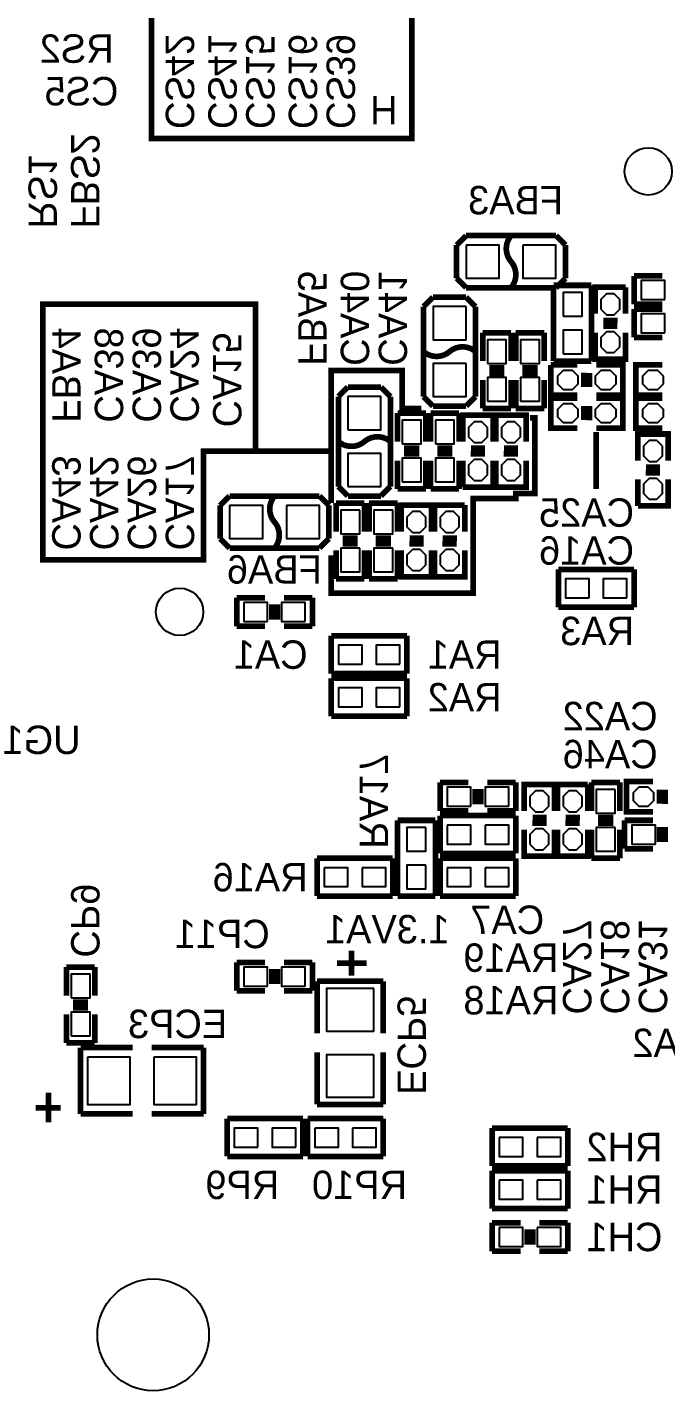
# Model space of a CAD drawing. Extents: x 0 to 69, y -3.5 to 82.6.
# Drawn here: x 25.62 to 42.76, y 26.1 to 62.68 of the extents above; entities that cross this region are included whole.
import ezdxf

# ---------------------------------------------------------------- set-up
doc = ezdxf.new("R2010")
doc.units = 0
for name, color, linetype in [('BOARD_GEOMETRY_SILKSCREEN_', 1, 'CONTINUOUS'), ('PACKAGE_GEOMETRY_SILKSCREE', 4, 'CONTINUOUS'), ('PIN_B', 5, 'CONTINUOUS'), ('REF_DES_SILKSCREEN_B', 6, 'CONTINUOUS')]:
    doc.layers.add(name, color=color, linetype=linetype)

msp = doc.modelspace()

# ---------------------------------------------------------------- linework, layer by layer
at = {"layer": 'BOARD_GEOMETRY_SILKSCREEN_', "const_width": 0.1524}
for points in [[(35.687, 63.119), (28.956, 63.119), (28.956, 59.69), (35.941, 59.69), (35.941, 63.119), (35.687, 63.119)], [(31.623, 55.245), (26.035, 55.245), (26.035, 48.387), (30.353, 48.387), (30.353, 51.308), (31.75, 51.308), (31.75, 55.245), (31.623, 55.245)], [(33.782, 51.308), (33.782, 53.467), (35.687, 53.467), (35.687, 52.451), (36.195, 52.451)], [(33.782, 48.514), (33.782, 47.498), (37.592, 47.498), (37.592, 50.038), (38.735, 50.038), (38.735, 50.165), (39.243, 50.165), (39.243, 52.197), (39.116, 52.197)], [(40.894, 51.816), (40.894, 50.292)], [(31.75, 51.308), (33.782, 51.308), (33.782, 49.911)]]:
    msp.add_lwpolyline(points, dxfattribs=at)
at = {"layer": 'PACKAGE_GEOMETRY_SILKSCREE', "const_width": 0.1524}
for points in [[(37.1475, 56.8325), (37.4015, 57.0865)], [(37.4015, 57.0865), (39.8145, 57.0865)], [(39.8145, 57.0865), (40.0685, 56.8325)], [(37.1475, 55.9435), (37.1475, 56.8325)], [(40.0685, 56.8325), (40.0685, 55.9435)], [(37.4015, 55.6895), (37.1475, 55.9435)], [(40.0685, 55.9435), (39.8145, 55.6895)], [(41.91, 56.007), (41.91, 55.245)], [(42.672, 56.007), (41.91, 56.007)], [(39.8145, 55.6895), (37.4015, 55.6895)], [(39.751, 55.753), (40.767, 55.753)], [(39.751, 53.721), (39.751, 55.753)], [(40.767, 55.753), (40.767, 53.721)], [(40.8686, 54.991), (40.8686, 55.7022), (41.6814, 55.7022)], [(41.6814, 55.7022), (41.6814, 54.991)], [(36.2585, 55.1815), (36.5125, 55.4355)], [(36.2585, 52.7685), (36.2585, 55.1815)], [(36.5125, 55.4355), (37.4015, 55.4355)], [(37.4015, 55.4355), (37.6555, 55.1815)], [(37.6555, 55.1815), (37.6555, 52.7685)], [(41.91, 55.245), (42.672, 55.245)], [(41.08958, 54.8132), (41.47058, 54.8132)], [(41.91, 55.118), (41.91, 54.356)], [(42.672, 55.118), (41.91, 55.118)], [(37.846, 54.483), (37.846, 53.721)], [(38.608, 54.483), (37.846, 54.483)], [(38.608, 53.721), (38.608, 54.483)], [(38.735, 54.483), (38.735, 53.721)], [(39.497, 54.483), (38.735, 54.483)], [(39.497, 53.721), (39.497, 54.483)], [(41.6814, 54.483), (41.6814, 53.7718), (40.8686, 53.7718), (40.8686, 54.483)], [(41.0845, 54.6608), (41.4655, 54.6608)], [(41.91, 54.356), (42.672, 54.356)], [(40.767, 53.721), (39.751, 53.721)], [(38.4302, 53.5432), (38.0238, 53.5432)], [(38.4302, 53.3908), (38.0238, 53.3908)], [(39.3192, 53.5432), (38.9128, 53.5432)], [(39.3192, 53.3908), (38.9128, 53.3908)], [(40.386, 52.8066), (39.6748, 52.8066), (39.6748, 53.6194)], [(39.6748, 53.6194), (40.386, 53.6194)], [(40.5638, 53.02758), (40.5638, 53.40858)], [(40.7162, 53.0225), (40.7162, 53.4035)], [(40.894, 53.6194), (41.6052, 53.6194), (41.6052, 52.8066), (40.894, 52.8066)], [(42.672, 52.8066), (41.9608, 52.8066), (41.9608, 53.6194), (42.672, 53.6194)], [(33.9725, 52.7685), (34.2265, 53.0225)], [(34.2265, 53.0225), (35.1155, 53.0225)], [(35.1155, 53.0225), (35.3695, 52.7685)], [(37.846, 53.213), (37.846, 52.451)], [(38.608, 52.451), (38.608, 53.213)], [(38.735, 53.213), (38.735, 52.451)], [(39.497, 52.451), (39.497, 53.213)], [(33.9725, 50.3555), (33.9725, 52.7685)], [(35.3695, 52.7685), (35.3695, 50.3555)], [(36.5125, 52.5145), (36.2585, 52.7685)], [(37.6555, 52.7685), (37.4015, 52.5145)], [(40.386, 51.9176), (39.6748, 51.9176), (39.6748, 52.7304)], [(39.6748, 52.7304), (40.386, 52.7304)], [(40.894, 52.7304), (41.6052, 52.7304), (41.6052, 51.9176), (40.894, 51.9176)], [(42.672, 51.9176), (41.9608, 51.9176), (41.9608, 52.7304), (42.672, 52.7304)], [(35.56, 52.324), (35.56, 51.562)], [(36.322, 52.324), (35.56, 52.324)], [(36.322, 51.562), (36.322, 52.324)], [(36.449, 52.324), (36.449, 51.562)], [(37.211, 52.324), (36.449, 52.324)], [(37.4015, 52.5145), (36.5125, 52.5145)], [(37.211, 51.562), (37.211, 52.324)], [(37.3126, 51.562), (37.3126, 52.2732), (38.1254, 52.2732), (38.1254, 51.562)], [(37.846, 52.451), (38.608, 52.451)], [(38.2016, 51.562), (38.2016, 52.2732), (39.0144, 52.2732), (39.0144, 51.562)], [(38.735, 52.451), (39.497, 52.451)], [(40.5638, 52.13858), (40.5638, 52.51958)], [(40.7162, 52.1335), (40.7162, 52.5145)], [(42.0116, 51.054), (42.0116, 51.7652), (42.8244, 51.7652), (42.8244, 51.054)], [(36.1442, 51.3842), (35.7378, 51.3842)], [(36.1442, 51.2318), (35.7378, 51.2318)], [(37.0332, 51.3842), (36.6268, 51.3842)], [(37.0332, 51.2318), (36.6268, 51.2318)], [(37.90442, 51.2318), (37.52342, 51.2318)], [(37.9095, 51.3842), (37.5285, 51.3842)], [(38.79342, 51.2318), (38.41242, 51.2318)], [(38.7985, 51.3842), (38.4175, 51.3842)], [(35.56, 51.054), (35.56, 50.292)], [(36.322, 50.292), (36.322, 51.054)], [(36.449, 51.054), (36.449, 50.292)], [(37.211, 50.292), (37.211, 51.054)], [(38.1254, 51.054), (38.1254, 50.3428), (37.3126, 50.3428)], [(37.3126, 50.3428), (37.3126, 51.054)], [(39.0144, 51.054), (39.0144, 50.3428), (38.2016, 50.3428)], [(38.2016, 50.3428), (38.2016, 51.054)], [(42.6085, 50.8762), (42.2275, 50.8762)], [(42.8244, 50.546), (42.8244, 49.8348), (42.0116, 49.8348)], [(42.0116, 49.8348), (42.0116, 50.546)], [(42.60342, 50.7238), (42.22242, 50.7238)], [(30.7975, 49.8475), (31.0515, 50.1015)], [(31.0515, 50.1015), (33.4645, 50.1015)], [(33.4645, 50.1015), (33.7185, 49.8475)], [(34.2265, 50.1015), (33.9725, 50.3555)], [(35.1155, 50.1015), (34.2265, 50.1015)], [(35.3695, 50.3555), (35.1155, 50.1015)], [(35.56, 50.292), (36.322, 50.292)], [(36.449, 50.292), (37.211, 50.292)], [(30.7975, 48.9585), (30.7975, 49.8475)], [(33.7185, 49.8475), (33.7185, 48.9585)], [(33.909, 49.911), (33.909, 49.149)], [(34.671, 49.911), (33.909, 49.911)], [(34.671, 49.149), (34.671, 49.911)], [(34.798, 49.911), (34.798, 49.149)], [(35.56, 49.911), (34.798, 49.911)], [(35.56, 49.149), (35.56, 49.911)], [(35.6616, 49.149), (35.6616, 49.8602), (36.4744, 49.8602)], [(36.4744, 49.8602), (36.4744, 49.149)], [(36.5506, 49.149), (36.5506, 49.8602), (37.3634, 49.8602)], [(37.3634, 49.8602), (37.3634, 49.149)], [(31.0515, 48.7045), (30.7975, 48.9585)], [(33.7185, 48.9585), (33.4645, 48.7045)], [(34.0868, 48.9712), (34.4932, 48.9712)], [(34.9758, 48.9712), (35.3822, 48.9712)], [(35.88258, 48.9712), (36.26358, 48.9712)], [(36.77158, 48.9712), (37.15258, 48.9712)], [(33.4645, 48.7045), (31.0515, 48.7045)], [(33.909, 48.641), (33.909, 47.879)], [(34.0868, 48.8188), (34.4932, 48.8188)], [(34.671, 47.879), (34.671, 48.641)], [(34.798, 48.641), (34.798, 47.879)], [(34.9758, 48.8188), (35.3822, 48.8188)], [(35.56, 47.879), (35.56, 48.641)], [(36.4744, 48.641), (36.4744, 47.9298), (35.6616, 47.9298), (35.6616, 48.641)], [(35.8775, 48.8188), (36.2585, 48.8188)], [(37.3634, 48.641), (37.3634, 47.9298), (36.5506, 47.9298), (36.5506, 48.641)], [(36.7665, 48.8188), (37.1475, 48.8188)], [(33.909, 47.879), (34.671, 47.879)], [(34.798, 47.879), (35.56, 47.879)], [(39.878, 48.133), (41.91, 48.133)], [(39.878, 47.117), (39.878, 48.133)], [(41.91, 48.133), (41.91, 47.117)], [(31.242, 47.371), (31.242, 46.609)], [(32.004, 47.371), (31.242, 47.371)], [(32.1818, 47.1932), (32.1818, 46.7868)], [(32.3342, 47.1932), (32.3342, 46.7868)], [(33.274, 47.371), (32.512, 47.371)], [(33.274, 46.609), (33.274, 47.371)], [(41.91, 47.117), (39.878, 47.117)], [(31.242, 46.609), (32.004, 46.609)], [(32.512, 46.609), (33.274, 46.609)], [(33.782, 46.355), (35.814, 46.355)], [(33.782, 45.339), (33.782, 46.355)], [(35.814, 46.355), (35.814, 45.339)], [(35.814, 45.339), (33.782, 45.339)], [(33.782, 45.212), (35.814, 45.212)], [(33.782, 44.196), (33.782, 45.212)], [(35.814, 45.212), (35.814, 44.196)], [(35.814, 44.196), (33.782, 44.196)], [(36.703, 42.418), (36.703, 41.656)], [(37.465, 42.418), (36.703, 42.418)], [(38.735, 42.418), (37.973, 42.418)], [(38.735, 41.656), (38.735, 42.418)], [(38.9636, 41.656), (38.9636, 42.3672), (39.7764, 42.3672)], [(39.7764, 42.3672), (39.7764, 41.656)], [(39.8526, 41.656), (39.8526, 42.3672), (40.6654, 42.3672)], [(40.6654, 42.3672), (40.6654, 41.656)], [(40.767, 42.418), (40.767, 41.656)], [(41.529, 42.418), (40.767, 42.418)], [(41.529, 41.656), (41.529, 42.418)], [(42.418, 41.6306), (41.7068, 41.6306), (41.7068, 42.4434), (42.418, 42.4434)], [(37.6428, 42.2402), (37.6428, 41.8338)], [(37.7952, 42.2402), (37.7952, 41.8338)], [(42.5958, 42.2275), (42.5958, 41.8465)], [(42.7482, 42.22242), (42.7482, 41.84142)], [(36.703, 41.656), (37.465, 41.656)], [(37.973, 41.656), (38.735, 41.656)], [(35.56, 39.37), (35.56, 41.402)], [(35.56, 41.402), (36.576, 41.402)], [(36.576, 41.402), (36.576, 39.37)], [(36.703, 41.529), (38.735, 41.529)], [(36.703, 40.513), (36.703, 41.529)], [(38.735, 41.529), (38.735, 40.513)], [(39.1795, 41.3258), (39.5605, 41.3258)], [(39.18458, 41.4782), (39.56558, 41.4782)], [(40.0685, 41.3258), (40.4495, 41.3258)], [(40.07358, 41.4782), (40.45458, 41.4782)], [(40.9448, 41.4782), (41.3512, 41.4782)], [(40.9448, 41.3258), (41.3512, 41.3258)], [(41.656, 41.402), (41.656, 40.64)], [(42.418, 41.402), (41.656, 41.402)], [(39.7764, 41.148), (39.7764, 40.4368), (38.9636, 40.4368), (38.9636, 41.148)], [(40.6654, 41.148), (40.6654, 40.4368), (39.8526, 40.4368), (39.8526, 41.148)], [(40.767, 41.148), (40.767, 40.386)], [(41.529, 40.386), (41.529, 41.148)], [(42.5958, 41.2242), (42.5958, 40.8178)], [(42.7482, 41.2242), (42.7482, 40.8178)], [(41.656, 40.64), (42.418, 40.64)], [(33.401, 40.386), (35.433, 40.386)], [(33.401, 39.37), (33.401, 40.386)], [(35.433, 40.386), (35.433, 39.37)], [(38.735, 40.513), (36.703, 40.513)], [(36.703, 40.386), (38.735, 40.386)], [(36.703, 39.37), (36.703, 40.386)], [(38.735, 40.386), (38.735, 39.37)], [(40.767, 40.386), (41.529, 40.386)], [(35.433, 39.37), (33.401, 39.37)], [(36.576, 39.37), (35.56, 39.37)], [(38.735, 39.37), (36.703, 39.37)], [(34.3281, 37.9095), (34.3281, 37.2364)], [(26.67, 37.465), (26.67, 36.703)], [(27.432, 37.465), (26.67, 37.465)], [(27.432, 36.703), (27.432, 37.465)], [(31.242, 37.592), (31.242, 36.83)], [(32.004, 37.592), (31.242, 37.592)], [(32.1818, 37.4142), (32.1818, 37.0078)], [(32.3342, 37.4142), (32.3342, 37.0078)], [(33.274, 37.592), (32.512, 37.592)], [(33.274, 36.83), (33.274, 37.592)], [(33.9344, 37.5666), (34.72815, 37.5666)], [(33.401, 35.687), (33.401, 37.084)], [(33.401, 37.084), (35.179, 37.084)], [(35.179, 37.084), (35.179, 35.687)], [(27.2542, 36.5252), (26.8478, 36.5252)], [(31.242, 36.83), (32.004, 36.83)], [(32.512, 36.83), (33.274, 36.83)], [(26.67, 36.195), (26.67, 35.433)], [(27.2542, 36.3728), (26.8478, 36.3728)], [(27.432, 35.433), (27.432, 36.195)], [(26.67, 35.433), (27.432, 35.433)], [(27.051, 33.528), (27.051, 35.306)], [(27.051, 35.306), (28.448, 35.306)], [(30.353, 35.306), (28.956, 35.306)], [(30.353, 33.528), (30.353, 35.306)], [(33.401, 35.179), (33.401, 33.782)], [(35.179, 33.782), (35.179, 35.179)], [(26.1874, 33.2994), (26.1874, 34.09315)], [(25.8445, 33.6931), (26.5176, 33.6931)], [(33.401, 33.782), (35.179, 33.782)], [(28.448, 33.528), (27.051, 33.528)], [(28.956, 33.528), (30.353, 33.528)], [(30.988, 33.401), (33.02, 33.401)], [(30.988, 32.385), (30.988, 33.401)], [(33.02, 33.401), (33.02, 32.385)], [(33.147, 33.401), (35.179, 33.401)], [(33.147, 32.385), (33.147, 33.401)], [(35.179, 33.401), (35.179, 32.385)], [(38.1, 33.147), (40.132, 33.147)], [(38.1, 32.131), (38.1, 33.147)], [(40.132, 33.147), (40.132, 32.131)], [(33.02, 32.385), (30.988, 32.385)], [(35.179, 32.385), (33.147, 32.385)], [(40.132, 32.131), (38.1, 32.131)], [(38.1, 32.004), (40.132, 32.004)], [(38.1, 30.988), (38.1, 32.004)], [(40.132, 32.004), (40.132, 30.988)], [(40.132, 30.988), (38.1, 30.988)], [(38.1, 30.607), (38.1, 29.845)], [(38.862, 30.607), (38.1, 30.607)], [(39.0398, 30.0228), (39.0398, 30.4292)], [(39.1922, 30.0228), (39.1922, 30.4292)], [(40.132, 30.607), (39.37, 30.607)], [(40.132, 29.845), (40.132, 30.607)], [(38.1, 29.845), (38.862, 29.845)], [(39.37, 29.845), (40.132, 29.845)]]:
    msp.add_lwpolyline(points, dxfattribs=at)
for points in [[(38.608, 57.0865, 0.366409), (38.608, 56.387746)], [(38.608, 56.387746), (38.608, 56.388, -0.366409), (38.608, 55.689246)], [(37.6555, 53.975, 0.366409), (36.956746, 53.975)], [(36.956746, 53.975), (36.957, 53.975, -0.366409), (36.258246, 53.975)], [(33.9725, 51.562, 0.366409), (34.671254, 51.562)], [(34.671254, 51.562), (34.671, 51.562, -0.366409), (35.369754, 51.562)], [(32.258, 50.1015, 0.366409), (32.258, 49.402746)], [(32.258, 49.402746), (32.258, 49.403, -0.366409), (32.258, 48.704246)]]:
    msp.add_lwpolyline(points, format="xyb", dxfattribs=at)
at = {"layer": 'PIN_B'}
for points in [[(37.4015, 56.8325), (37.4015, 55.9435), (38.2905, 55.9435), (38.2905, 56.8325)], [(38.9255, 56.8325), (38.9255, 55.9435), (39.8145, 55.9435), (39.8145, 56.8325)], [(42.7355, 55.372), (42.7355, 55.88), (42.1005, 55.88), (42.1005, 55.372)], [(40.005, 54.9275), (40.513, 54.9275), (40.513, 55.5625), (40.005, 55.5625)], [(41.021, 55.118), (41.1734, 54.9656), (41.3766, 54.9656), (41.529, 55.118), (41.529, 55.372), (41.3766, 55.5244), (41.1734, 55.5244), (41.021, 55.372)], [(37.4015, 55.1815), (36.5125, 55.1815), (36.5125, 54.2925), (37.4015, 54.2925)], [(42.7355, 54.483), (42.7355, 54.991), (42.1005, 54.991), (42.1005, 54.483)], [(40.005, 53.9115), (40.513, 53.9115), (40.513, 54.5465), (40.005, 54.5465)], [(41.021, 54.102), (41.1734, 53.9496), (41.3766, 53.9496), (41.529, 54.102), (41.529, 54.356), (41.3766, 54.5084), (41.1734, 54.5084), (41.021, 54.356)], [(37.973, 53.6575), (38.481, 53.6575), (38.481, 54.2925), (37.973, 54.2925)], [(38.862, 53.6575), (39.37, 53.6575), (39.37, 54.2925), (38.862, 54.2925)], [(37.4015, 53.6575), (36.5125, 53.6575), (36.5125, 52.7685), (37.4015, 52.7685)], [(40.259, 52.959), (40.4114, 53.1114), (40.4114, 53.3146), (40.259, 53.467), (40.005, 53.467), (39.8526, 53.3146), (39.8526, 53.1114), (40.005, 52.959)], [(41.275, 52.959), (41.4274, 53.1114), (41.4274, 53.3146), (41.275, 53.467), (41.021, 53.467), (40.8686, 53.3146), (40.8686, 53.1114), (41.021, 52.959)], [(42.291, 53.467), (42.1386, 53.3146), (42.1386, 53.1114), (42.291, 52.959), (42.545, 52.959), (42.6974, 53.1114), (42.6974, 53.3146), (42.545, 53.467)], [(37.973, 52.6415), (38.481, 52.6415), (38.481, 53.2765), (37.973, 53.2765)], [(38.862, 52.6415), (39.37, 52.6415), (39.37, 53.2765), (38.862, 53.2765)], [(34.2265, 51.8795), (35.1155, 51.8795), (35.1155, 52.7685), (34.2265, 52.7685)], [(40.259, 52.07), (40.4114, 52.2224), (40.4114, 52.4256), (40.259, 52.578), (40.005, 52.578), (39.8526, 52.4256), (39.8526, 52.2224), (40.005, 52.07)], [(41.275, 52.07), (41.4274, 52.2224), (41.4274, 52.4256), (41.275, 52.578), (41.021, 52.578), (40.8686, 52.4256), (40.8686, 52.2224), (41.021, 52.07)], [(42.291, 52.578), (42.1386, 52.4256), (42.1386, 52.2224), (42.291, 52.07), (42.545, 52.07), (42.6974, 52.2224), (42.6974, 52.4256), (42.545, 52.578)], [(35.687, 51.4985), (36.195, 51.4985), (36.195, 52.1335), (35.687, 52.1335)], [(36.576, 51.4985), (37.084, 51.4985), (37.084, 52.1335), (36.576, 52.1335)], [(37.973, 51.943), (37.8206, 52.0954), (37.6174, 52.0954), (37.465, 51.943), (37.465, 51.689), (37.6174, 51.5366), (37.8206, 51.5366), (37.973, 51.689)], [(38.862, 51.943), (38.7096, 52.0954), (38.5064, 52.0954), (38.354, 51.943), (38.354, 51.689), (38.5064, 51.5366), (38.7096, 51.5366), (38.862, 51.689)], [(42.672, 51.435), (42.5196, 51.5874), (42.3164, 51.5874), (42.164, 51.435), (42.164, 51.181), (42.3164, 51.0286), (42.5196, 51.0286), (42.672, 51.181)], [(34.2265, 50.3555), (35.1155, 50.3555), (35.1155, 51.2445), (34.2265, 51.2445)], [(35.687, 50.4825), (36.195, 50.4825), (36.195, 51.1175), (35.687, 51.1175)], [(36.576, 50.4825), (37.084, 50.4825), (37.084, 51.1175), (36.576, 51.1175)], [(37.973, 50.927), (37.8206, 51.0794), (37.6174, 51.0794), (37.465, 50.927), (37.465, 50.673), (37.6174, 50.5206), (37.8206, 50.5206), (37.973, 50.673)], [(38.862, 50.927), (38.7096, 51.0794), (38.5064, 51.0794), (38.354, 50.927), (38.354, 50.673), (38.5064, 50.5206), (38.7096, 50.5206), (38.862, 50.673)], [(42.672, 50.419), (42.5196, 50.5714), (42.3164, 50.5714), (42.164, 50.419), (42.164, 50.165), (42.3164, 50.0126), (42.5196, 50.0126), (42.672, 50.165)], [(31.0515, 49.8475), (31.0515, 48.9585), (31.9405, 48.9585), (31.9405, 49.8475)], [(32.5755, 49.8475), (32.5755, 48.9585), (33.4645, 48.9585), (33.4645, 49.8475)], [(34.544, 49.7205), (34.036, 49.7205), (34.036, 49.0855), (34.544, 49.0855)], [(35.433, 49.7205), (34.925, 49.7205), (34.925, 49.0855), (35.433, 49.0855)], [(35.814, 49.276), (35.9664, 49.1236), (36.1696, 49.1236), (36.322, 49.276), (36.322, 49.53), (36.1696, 49.6824), (35.9664, 49.6824), (35.814, 49.53)], [(36.703, 49.276), (36.8554, 49.1236), (37.0586, 49.1236), (37.211, 49.276), (37.211, 49.53), (37.0586, 49.6824), (36.8554, 49.6824), (36.703, 49.53)], [(34.544, 48.7045), (34.036, 48.7045), (34.036, 48.0695), (34.544, 48.0695)], [(35.433, 48.7045), (34.925, 48.7045), (34.925, 48.0695), (35.433, 48.0695)], [(35.814, 48.26), (35.9664, 48.1076), (36.1696, 48.1076), (36.322, 48.26), (36.322, 48.514), (36.1696, 48.6664), (35.9664, 48.6664), (35.814, 48.514)], [(36.703, 48.26), (36.8554, 48.1076), (37.0586, 48.1076), (37.211, 48.26), (37.211, 48.514), (37.0586, 48.6664), (36.8554, 48.6664), (36.703, 48.514)], [(40.7035, 47.371), (40.7035, 47.879), (40.0685, 47.879), (40.0685, 47.371)], [(41.7195, 47.371), (41.7195, 47.879), (41.0845, 47.879), (41.0845, 47.371)], [(32.0675, 46.736), (32.0675, 47.244), (31.4325, 47.244), (31.4325, 46.736)], [(33.0835, 46.736), (33.0835, 47.244), (32.4485, 47.244), (32.4485, 46.736)], [(34.6075, 45.593), (34.6075, 46.101), (33.9725, 46.101), (33.9725, 45.593)], [(35.6235, 45.593), (35.6235, 46.101), (34.9885, 46.101), (34.9885, 45.593)], [(34.6075, 44.45), (34.6075, 44.958), (33.9725, 44.958), (33.9725, 44.45)], [(35.6235, 44.45), (35.6235, 44.958), (34.9885, 44.958), (34.9885, 44.45)], [(37.5285, 41.783), (37.5285, 42.291), (36.8935, 42.291), (36.8935, 41.783)], [(38.5445, 41.783), (38.5445, 42.291), (37.9095, 42.291), (37.9095, 41.783)], [(39.116, 41.783), (39.2684, 41.6306), (39.4716, 41.6306), (39.624, 41.783), (39.624, 42.037), (39.4716, 42.1894), (39.2684, 42.1894), (39.116, 42.037)], [(40.005, 41.783), (40.1574, 41.6306), (40.3606, 41.6306), (40.513, 41.783), (40.513, 42.037), (40.3606, 42.1894), (40.1574, 42.1894), (40.005, 42.037)], [(41.402, 42.2275), (40.894, 42.2275), (40.894, 41.5925), (41.402, 41.5925)], [(42.037, 42.291), (41.8846, 42.1386), (41.8846, 41.9354), (42.037, 41.783), (42.291, 41.783), (42.4434, 41.9354), (42.4434, 42.1386), (42.291, 42.291)], [(36.322, 41.2115), (35.814, 41.2115), (35.814, 40.5765), (36.322, 40.5765)], [(36.8935, 41.275), (36.8935, 40.767), (37.5285, 40.767), (37.5285, 41.275)], [(37.9095, 41.275), (37.9095, 40.767), (38.5445, 40.767), (38.5445, 41.275)], [(39.116, 40.767), (39.2684, 40.6146), (39.4716, 40.6146), (39.624, 40.767), (39.624, 41.021), (39.4716, 41.1734), (39.2684, 41.1734), (39.116, 41.021)], [(40.005, 40.767), (40.1574, 40.6146), (40.3606, 40.6146), (40.513, 40.767), (40.513, 41.021), (40.3606, 41.1734), (40.1574, 41.1734), (40.005, 41.021)], [(41.402, 41.2115), (40.894, 41.2115), (40.894, 40.5765), (41.402, 40.5765)], [(42.4815, 40.767), (42.4815, 41.275), (41.8465, 41.275), (41.8465, 40.767)], [(33.5915, 40.132), (33.5915, 39.624), (34.2265, 39.624), (34.2265, 40.132)], [(34.6075, 40.132), (34.6075, 39.624), (35.2425, 39.624), (35.2425, 40.132)], [(36.322, 40.1955), (35.814, 40.1955), (35.814, 39.5605), (36.322, 39.5605)], [(36.8935, 40.132), (36.8935, 39.624), (37.5285, 39.624), (37.5285, 40.132)], [(37.9095, 40.132), (37.9095, 39.624), (38.5445, 39.624), (38.5445, 40.132)], [(32.0675, 36.957), (32.0675, 37.465), (31.4325, 37.465), (31.4325, 36.957)], [(33.0835, 36.957), (33.0835, 37.465), (32.4485, 37.465), (32.4485, 36.957)], [(26.797, 36.6395), (27.305, 36.6395), (27.305, 37.2745), (26.797, 37.2745)], [(34.925, 36.8935), (33.655, 36.8935), (33.655, 35.7505), (34.925, 35.7505)], [(26.797, 35.6235), (27.305, 35.6235), (27.305, 36.2585), (26.797, 36.2585)], [(34.925, 35.1155), (33.655, 35.1155), (33.655, 33.9725), (34.925, 33.9725)], [(27.2415, 35.052), (27.2415, 33.782), (28.3845, 33.782), (28.3845, 35.052)], [(29.0195, 35.052), (29.0195, 33.782), (30.1625, 33.782), (30.1625, 35.052)], [(31.8135, 32.639), (31.8135, 33.147), (31.1785, 33.147), (31.1785, 32.639)], [(32.8295, 32.639), (32.8295, 33.147), (32.1945, 33.147), (32.1945, 32.639)], [(33.3375, 33.147), (33.3375, 32.639), (33.9725, 32.639), (33.9725, 33.147)], [(34.3535, 33.147), (34.3535, 32.639), (34.9885, 32.639), (34.9885, 33.147)], [(38.2905, 32.893), (38.2905, 32.385), (38.9255, 32.385), (38.9255, 32.893)], [(39.3065, 32.893), (39.3065, 32.385), (39.9415, 32.385), (39.9415, 32.893)], [(38.2905, 31.75), (38.2905, 31.242), (38.9255, 31.242), (38.9255, 31.75)], [(39.3065, 31.75), (39.3065, 31.242), (39.9415, 31.242), (39.9415, 31.75)], [(38.2905, 30.48), (38.2905, 29.972), (38.9255, 29.972), (38.9255, 30.48)], [(39.3065, 30.48), (39.3065, 29.972), (39.9415, 29.972), (39.9415, 30.48)]]:
    msp.add_lwpolyline(points, close=True, dxfattribs=at)
for centre, radius in [((42.291, 58.80862), 0.635), ((29.71038, 46.994826), 0.635), ((29.000196, 27.599894), 1.4986)]:
    msp.add_circle(centre, radius, dxfattribs=at)

# ---------------------------------------------------------------- texts
at = {"layer": 'BOARD_GEOMETRY_SILKSCREEN_', "text_generation_flag": 2, "width": 1.000333}
for s, p in [('H', (35.56, 60.071)), ('1.3VA1', (36.957, 38.1)), ('1.3VA2', (45.212, 35.052))]:
    msp.add_text(s, height=0.762, dxfattribs=at).set_placement(p)
at = {"layer": 'REF_DES_SILKSCREEN_B', "text_generation_flag": 2, "width": 1.000333}
for s, p in [('RS2', (27.94, 61.722)), ('CS5', (28.067, 60.579)), ('FBA3', (40.005, 57.658)), ('CA25', (41.91, 49.276)), ('CA16', (41.91, 48.26)), ('FBA6', (33.528, 47.752)), ('RA3', (41.91, 46.101)), ('CA1', (33.147, 45.466)), ('RA1', (38.354254, 45.466)), ('RA2', (38.354254, 44.323)), ('CA22', (42.542968, 43.81754)), ('UG1', (27.051, 43.18)), ('CA46', (42.545254, 42.799)), ('RA16', (33.147, 39.497)), ('CA7', (39.497254, 38.354)), ('CP11', (32.131, 37.973)), ('RA19', (39.878254, 37.338)), ('RA18', (39.878254, 36.195)), ('ECP3', (30.988, 35.56)), ('RH2', (42.672254, 32.258)), ('RP9', (32.385, 31.242)), ('RP10', (35.814254, 31.242)), ('RH1', (42.672254, 31.115)), ('CH1', (42.672254, 29.845))]:
    msp.add_text(s, height=0.762, dxfattribs=at).set_placement(p)
for s, p in [('CS42', (29.337, 59.944)), ('CS41', (30.48, 59.944)), ('CS15', (31.496, 59.944)), ('CS16', (32.639, 59.944)), ('CS39', (33.655, 59.944)), ('FBS2', (26.797, 57.277)), ('RS1', (25.654, 57.277)), ('FBA5', (32.893, 53.594)), ('CA40', (34.036, 53.593492)), ('CA41', (35.052, 53.594)), ('FBA4', (26.289, 52.069492)), ('CA38', (27.432, 52.07)), ('CA39', (28.448, 52.07)), ('CA24', (29.464, 52.07)), ('CA15', (30.607, 51.943)), ('CA43', (26.289, 48.640746)), ('CA42', (27.305, 48.640746)), ('CA26', (28.31846, 48.638206)), ('CA17', (29.337, 48.641)), ('RA17', (34.544, 40.64)), ('CP9', (26.797, 37.719)), ('CA27', (40.00246, 36.192206)), ('CA18', (41.01846, 36.192206)), ('CA31', (42.037, 36.195)), ('ECP5', (35.56, 34.036))]:
    msp.add_text(s, height=0.762, rotation=270, dxfattribs=at).set_placement(p)

doc.saveas('drawing.dxf')
